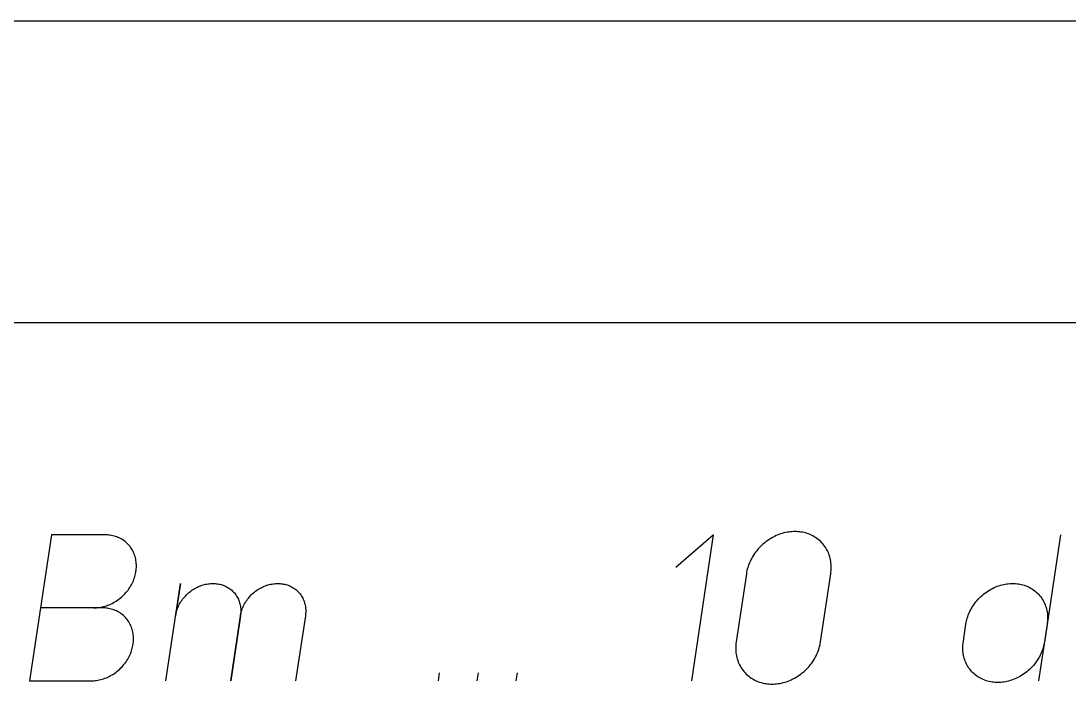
# Model space of a CAD drawing. Header units: millimetres. Extents: x -2 to 483, y -2 to 44.
# Drawn here: x 191 to 209.39, y 31.96 to 43.6 of the extents above; entities that cross this region are included whole.
import ezdxf

# ---------------------------------------------------------------- set-up
doc = ezdxf.new("R2010")
doc.units = ezdxf.units.MM
doc.layers.add('Contour', color=7, linetype='CONTINUOUS')
doc.layers.add('Engraving', color=7, linetype='CONTINUOUS')

msp = doc.modelspace()

# ---------------------------------------------------------------- linework, layer by layer
at = {"layer": 'Contour', "color": 7, "linetype": 'CONTINUOUS'}
msp.add_line((3, 43.6), (480, 43.6), dxfattribs=at)
at = {"layer": 'Engraving', "color": 255, "linetype": 'CONTINUOUS'}
for p, q in [((236.5, 38.3), (101.5, 38.3)), ((191.53048, 34.578), (191.14603, 32.015)), ((192.47, 34.578), (191.53048, 34.578)), ((192.493, 34.57759), (192.47025, 34.578)), ((192.51592, 34.57635), (192.493, 34.57759)), ((202.49105, 34.00844), (203.14604, 34.578)), ((203.14604, 34.578), (202.76159, 32.015)), ((204.29811, 34.58297), (204.26917, 34.57156)), ((204.32707, 34.59321), (204.29811, 34.58297)), ((204.356, 34.60228), (204.32707, 34.59321)), ((204.38482, 34.61019), (204.356, 34.60228)), ((204.41346, 34.61695), (204.38482, 34.61019)), ((204.44187, 34.62259), (204.41346, 34.61695)), ((204.46997, 34.62714), (204.44187, 34.62259)), ((204.49774, 34.63061), (204.46997, 34.62714)), ((204.5251, 34.63305), (204.49774, 34.63061)), ((204.55202, 34.63449), (204.5251, 34.63305)), ((204.57845, 34.63496), (204.55202, 34.63449)), ((204.60474, 34.63449), (204.57845, 34.63496)), ((204.57845, 34.63496), (204.57845, 34.63496)), ((204.63123, 34.63305), (204.60474, 34.63449)), ((204.65786, 34.63061), (204.63123, 34.63305)), ((204.68458, 34.62714), (204.65786, 34.63061)), ((204.71132, 34.62259), (204.68458, 34.62714)), ((204.73804, 34.61695), (204.71132, 34.62259)), ((204.76465, 34.61019), (204.73804, 34.61695)), ((204.79109, 34.60228), (204.76465, 34.61019)), ((204.8173, 34.59321), (204.79109, 34.60228)), ((204.8432, 34.58297), (204.8173, 34.59321)), ((204.86871, 34.57156), (204.8432, 34.58297)), ((209.23937, 34.578), (208.96171, 32.72694)), ((192.53897, 34.57424), (192.51592, 34.57635)), ((192.56209, 34.57124), (192.53897, 34.57424)), ((192.58524, 34.5673), (192.56209, 34.57124)), ((192.60835, 34.56242), (192.58524, 34.5673)), ((192.63138, 34.55656), (192.60835, 34.56242)), ((192.65427, 34.54972), (192.63138, 34.55656)), ((192.67695, 34.54187), (192.65427, 34.54972)), ((192.69936, 34.53301), (192.67695, 34.54187)), ((192.72144, 34.52314), (192.69936, 34.53301)), ((192.74313, 34.51224), (192.72144, 34.52314)), ((192.76436, 34.50034), (192.74313, 34.51224)), ((192.78507, 34.48744), (192.76436, 34.50034)), ((192.80521, 34.47355), (192.78507, 34.48744)), ((192.8247, 34.45871), (192.80521, 34.47355)), ((192.8435, 34.44293), (192.8247, 34.45871)), ((192.86154, 34.42625), (192.8435, 34.44293)), ((192.87879, 34.4087), (192.86154, 34.42625)), ((192.89518, 34.39033), (192.87879, 34.4087)), ((203.99781, 34.39596), (203.97409, 34.373)), ((204.02236, 34.41809), (203.99781, 34.39596)), ((204.04767, 34.43932), (204.02236, 34.41809)), ((204.07368, 34.4596), (204.04767, 34.43932)), ((204.10031, 34.47887), (204.07368, 34.4596)), ((204.12751, 34.49711), (204.10031, 34.47887)), ((204.15518, 34.51426), (204.12751, 34.49711)), ((204.18326, 34.53031), (204.15518, 34.51426)), ((204.21167, 34.54522), (204.18326, 34.53031)), ((204.24033, 34.55897), (204.21167, 34.54522)), ((204.26917, 34.57156), (204.24033, 34.55897)), ((204.89378, 34.55897), (204.86871, 34.57156)), ((204.91831, 34.54522), (204.89378, 34.55897)), ((204.94225, 34.53031), (204.91831, 34.54522)), ((204.96551, 34.51426), (204.94225, 34.53031)), ((204.98804, 34.49711), (204.96551, 34.51426)), ((205.00976, 34.47887), (204.98804, 34.49711)), ((205.03061, 34.4596), (205.00976, 34.47887)), ((205.05053, 34.43932), (205.03061, 34.4596)), ((205.06948, 34.41809), (205.05053, 34.43932)), ((205.08739, 34.39596), (205.06948, 34.41809)), ((205.10422, 34.373), (205.08739, 34.39596)), ((192.91068, 34.37118), (192.89518, 34.39033)), ((192.92524, 34.35131), (192.91068, 34.37118)), ((192.93884, 34.33076), (192.92524, 34.35131)), ((192.95145, 34.3096), (192.93884, 34.33076)), ((192.96304, 34.28787), (192.95145, 34.3096)), ((192.97359, 34.26566), (192.96304, 34.28787)), ((192.98309, 34.24301), (192.97359, 34.26566)), ((192.99154, 34.21999), (192.98309, 34.24301)), ((192.99894, 34.19667), (192.99154, 34.21999)), ((203.85196, 34.22126), (203.83533, 34.19431)), ((203.8697, 34.24786), (203.85196, 34.22126)), ((203.88854, 34.27403), (203.8697, 34.24786)), ((203.90843, 34.2997), (203.88854, 34.27403)), ((203.92935, 34.3248), (203.90843, 34.2997)), ((203.95125, 34.34925), (203.92935, 34.3248)), ((203.97409, 34.373), (203.95125, 34.34925)), ((205.11993, 34.34925), (205.10422, 34.373)), ((205.1345, 34.3248), (205.11993, 34.34925)), ((205.14789, 34.2997), (205.1345, 34.3248)), ((205.16008, 34.27403), (205.14789, 34.2997)), ((205.17107, 34.24786), (205.16008, 34.27403)), ((205.18083, 34.22126), (205.17107, 34.24786)), ((205.18938, 34.19431), (205.18083, 34.22126)), ((193.00528, 34.17311), (192.99894, 34.19667)), ((193.01058, 34.14937), (193.00528, 34.17311)), ((193.01485, 34.12551), (193.01058, 34.14937)), ((193.0181, 34.1016), (193.01485, 34.12551)), ((193.02037, 34.07769), (193.0181, 34.1016)), ((193.02168, 34.05384), (193.02037, 34.07769)), ((193.02152, 34.00653), (193.02205, 34.03011)), ((193.02205, 34.03011), (193.02168, 34.05384)), ((203.75953, 34.02926), (203.75087, 34.00183)), ((203.76931, 34.05682), (203.75953, 34.02926)), ((203.78022, 34.08445), (203.76931, 34.05682)), ((203.79227, 34.11208), (203.78022, 34.08445)), ((203.80548, 34.13965), (203.79227, 34.11208)), ((203.81983, 34.16708), (203.80548, 34.13965)), ((203.83533, 34.19431), (203.81983, 34.16708)), ((205.1967, 34.16708), (205.18938, 34.19431)), ((205.20283, 34.13965), (205.1967, 34.16708)), ((205.20776, 34.11208), (205.20283, 34.13965)), ((205.21152, 34.08445), (205.20776, 34.11208)), ((205.21415, 34.05682), (205.21152, 34.08445)), ((205.21566, 34.02926), (205.21415, 34.05682)), ((205.21609, 34.00183), (205.21566, 34.02926)), ((192.9867, 33.82066), (192.99419, 33.84439)), ((192.99419, 33.84439), (193.00074, 33.86797)), ((193.00074, 33.86797), (193.00635, 33.89133)), ((193.00635, 33.89133), (193.01106, 33.91444)), ((193.01106, 33.91444), (193.01489, 33.93725)), ((193.01489, 33.93725), (193.0179, 33.96006)), ((193.01489, 33.93725), (193.01489, 33.93725)), ((193.0179, 33.96006), (193.02013, 33.98317)), ((193.02013, 33.98317), (193.02152, 34.00653)), ((203.72696, 33.89453), (203.54755, 32.69847)), ((203.73139, 33.9209), (203.72696, 33.89453)), ((203.73683, 33.9476), (203.73139, 33.9209)), ((203.74331, 33.9746), (203.73683, 33.9476)), ((203.75087, 34.00183), (203.74331, 33.9746)), ((205.028, 32.698), (205.20781, 33.89453)), ((205.20781, 33.89453), (205.21129, 33.9209)), ((205.20781, 33.89453), (205.20781, 33.89453)), ((205.21129, 33.9209), (205.21386, 33.9476)), ((205.21386, 33.9476), (205.21548, 33.9746)), ((205.21548, 33.9746), (205.21609, 34.00183)), ((192.90672, 33.65451), (192.92111, 33.67783)), ((192.92111, 33.67783), (192.93452, 33.70139)), ((192.93452, 33.70139), (192.94694, 33.72513)), ((192.94694, 33.72513), (192.95837, 33.74899)), ((192.95837, 33.74899), (192.9688, 33.7729)), ((192.9688, 33.7729), (192.97824, 33.79681)), ((192.97824, 33.79681), (192.9867, 33.82066)), ((193.53803, 32.015), (193.79433, 33.72367)), ((193.79433, 33.72367), (193.7089, 33.15411)), ((194.08175, 33.65464), (194.10379, 33.66522)), ((194.10379, 33.66522), (194.12598, 33.6749)), ((194.12598, 33.6749), (194.14824, 33.68368)), ((194.14824, 33.68368), (194.17052, 33.69155)), ((194.17052, 33.69155), (194.19278, 33.69853)), ((194.19278, 33.69853), (194.21494, 33.70461)), ((194.21494, 33.70461), (194.23697, 33.70982)), ((194.23697, 33.70982), (194.25882, 33.71416)), ((194.25882, 33.71416), (194.28045, 33.71765)), ((194.28045, 33.71765), (194.3018, 33.72033)), ((194.3018, 33.72033), (194.32285, 33.7222)), ((194.32285, 33.7222), (194.34356, 33.72331)), ((194.34356, 33.72331), (194.36389, 33.72367)), ((194.36389, 33.72367), (194.36389, 33.72367)), ((194.36389, 33.72367), (194.38411, 33.72331)), ((194.38411, 33.72331), (194.40449, 33.7222)), ((194.40449, 33.7222), (194.42497, 33.72033)), ((194.42497, 33.72033), (194.44553, 33.71765)), ((194.44553, 33.71765), (194.4661, 33.71416)), ((194.4661, 33.71416), (194.48665, 33.70982)), ((194.48665, 33.70982), (194.50712, 33.70461)), ((194.50712, 33.70461), (194.52746, 33.69853)), ((194.52746, 33.69853), (194.54762, 33.69155)), ((194.54762, 33.69155), (194.56754, 33.68368)), ((194.56754, 33.68368), (194.58717, 33.6749)), ((194.58717, 33.6749), (194.60645, 33.66522)), ((194.60645, 33.66522), (194.62532, 33.65464)), ((195.22086, 33.65464), (195.24291, 33.66522)), ((195.24291, 33.66522), (195.26509, 33.6749)), ((195.26509, 33.6749), (195.28735, 33.68368)), ((195.28735, 33.68368), (195.30964, 33.69155)), ((195.30964, 33.69155), (195.33189, 33.69853)), ((195.33189, 33.69853), (195.35405, 33.70461)), ((195.35405, 33.70461), (195.37609, 33.70982)), ((195.37609, 33.70982), (195.39794, 33.71416)), ((195.39794, 33.71416), (195.41956, 33.71765)), ((195.41956, 33.71765), (195.44091, 33.72033)), ((195.44091, 33.72033), (195.46196, 33.7222)), ((195.46196, 33.7222), (195.48267, 33.72331)), ((195.48267, 33.72331), (195.503, 33.72367)), ((195.503, 33.72367), (195.503, 33.72367)), ((195.503, 33.72367), (195.52322, 33.72331)), ((195.52322, 33.72331), (195.5436, 33.7222)), ((195.5436, 33.7222), (195.56409, 33.72033)), ((195.56409, 33.72033), (195.58464, 33.71765)), ((195.58464, 33.71765), (195.60521, 33.71416)), ((195.60521, 33.71416), (195.62576, 33.70982)), ((195.62576, 33.70982), (195.64623, 33.70461)), ((195.64623, 33.70461), (195.66657, 33.69853)), ((195.66657, 33.69853), (195.68673, 33.69155)), ((195.68673, 33.69155), (195.70665, 33.68368)), ((195.70665, 33.68368), (195.72628, 33.6749)), ((195.72628, 33.6749), (195.74556, 33.66522)), ((195.74556, 33.66522), (195.76443, 33.65464)), ((208.07416, 33.6506), (208.10189, 33.66271)), ((208.10189, 33.66271), (208.12972, 33.67368)), ((208.12972, 33.67368), (208.15757, 33.68352)), ((208.15757, 33.68352), (208.18539, 33.69224)), ((208.18539, 33.69224), (208.2131, 33.69985)), ((208.2131, 33.69985), (208.24064, 33.70635)), ((208.24064, 33.70635), (208.26795, 33.71178)), ((208.26795, 33.71178), (208.29498, 33.71615)), ((208.29498, 33.71615), (208.32167, 33.71949)), ((208.32167, 33.71949), (208.34798, 33.72184)), ((208.34798, 33.72184), (208.37386, 33.72322)), ((208.37386, 33.72322), (208.39928, 33.72367)), ((208.39928, 33.72367), (208.39928, 33.72367)), ((208.39928, 33.72367), (208.42456, 33.72322)), ((208.42456, 33.72322), (208.45003, 33.72184)), ((208.45003, 33.72184), (208.47563, 33.71949)), ((208.47563, 33.71949), (208.50132, 33.71615)), ((208.50132, 33.71615), (208.52704, 33.71178)), ((208.52704, 33.71178), (208.55273, 33.70635)), ((208.55273, 33.70635), (208.57831, 33.69985)), ((208.57831, 33.69985), (208.60374, 33.69224)), ((208.60374, 33.69224), (208.62894, 33.68352)), ((208.62894, 33.68352), (208.65384, 33.67368)), ((208.65384, 33.67368), (208.67838, 33.66271)), ((208.67838, 33.66271), (208.70248, 33.6506)), ((192.73735, 33.4658), (192.75925, 33.48417)), ((192.75925, 33.48417), (192.7805, 33.50332)), ((192.7805, 33.50332), (192.80103, 33.52319)), ((192.80103, 33.52319), (192.82079, 33.54374)), ((192.82079, 33.54374), (192.83974, 33.5649)), ((192.83974, 33.5649), (192.85785, 33.58663)), ((192.85785, 33.58663), (192.87507, 33.60884)), ((192.87507, 33.60884), (192.89136, 33.63149)), ((192.89136, 33.63149), (192.90672, 33.65451)), ((193.84849, 33.46578), (193.86458, 33.48508)), ((193.86458, 33.48508), (193.88143, 33.5039)), ((193.88143, 33.5039), (193.899, 33.52216)), ((193.899, 33.52216), (193.91725, 33.53983)), ((193.91725, 33.53983), (193.93613, 33.55685)), ((193.93613, 33.55685), (193.9556, 33.57318)), ((193.9556, 33.57318), (193.9756, 33.58877)), ((193.9756, 33.58877), (193.99609, 33.6036)), ((193.99609, 33.6036), (194.01701, 33.61763)), ((194.01701, 33.61763), (194.0383, 33.63083)), ((194.0383, 33.63083), (194.0599, 33.64317)), ((194.0599, 33.64317), (194.08175, 33.65464)), ((194.62532, 33.65464), (194.64373, 33.64317)), ((194.64373, 33.64317), (194.66163, 33.63083)), ((194.66163, 33.63083), (194.67896, 33.61763)), ((194.67896, 33.61763), (194.69567, 33.6036)), ((194.69567, 33.6036), (194.71171, 33.58877)), ((194.71171, 33.58877), (194.72703, 33.57318)), ((194.72703, 33.57318), (194.7416, 33.55685)), ((194.7416, 33.55685), (194.75538, 33.53983)), ((194.75538, 33.53983), (194.76833, 33.52216)), ((194.76833, 33.52216), (194.78042, 33.5039)), ((194.78042, 33.5039), (194.79162, 33.48508)), ((194.79162, 33.48508), (194.80192, 33.46578)), ((194.9876, 33.46578), (195.00369, 33.48508)), ((195.00369, 33.48508), (195.02054, 33.5039)), ((195.02054, 33.5039), (195.03811, 33.52216)), ((195.03811, 33.52216), (195.05636, 33.53983)), ((195.05636, 33.53983), (195.07524, 33.55685)), ((195.07524, 33.55685), (195.09471, 33.57318)), ((195.09471, 33.57318), (195.11472, 33.58877)), ((195.11472, 33.58877), (195.1352, 33.6036)), ((195.1352, 33.6036), (195.15612, 33.61763)), ((195.15612, 33.61763), (195.17741, 33.63083)), ((195.17741, 33.63083), (195.19901, 33.64317)), ((195.19901, 33.64317), (195.22086, 33.65464)), ((195.76443, 33.65464), (195.78284, 33.64317)), ((195.78284, 33.64317), (195.80074, 33.63083)), ((195.80074, 33.63083), (195.81807, 33.61763)), ((195.81807, 33.61763), (195.83478, 33.6036)), ((195.83478, 33.6036), (195.85082, 33.58877)), ((195.85082, 33.58877), (195.86614, 33.57318)), ((195.86614, 33.57318), (195.88071, 33.55685)), ((195.88071, 33.55685), (195.89449, 33.53983)), ((195.89449, 33.53983), (195.90744, 33.52216)), ((195.90744, 33.52216), (195.91953, 33.5039)), ((195.91953, 33.5039), (195.93073, 33.48508)), ((195.93073, 33.48508), (195.94103, 33.46578)), ((207.81817, 33.47179), (207.84098, 33.49387)), ((207.84098, 33.49387), (207.86458, 33.51514)), ((207.86458, 33.51514), (207.88892, 33.53555)), ((207.88892, 33.53555), (207.91392, 33.55505)), ((207.91392, 33.55505), (207.93953, 33.57359)), ((207.93953, 33.57359), (207.96568, 33.59112)), ((207.96568, 33.59112), (207.99229, 33.60762)), ((207.99229, 33.60762), (208.01929, 33.62304)), ((208.01929, 33.62304), (208.0466, 33.63738)), ((208.0466, 33.63738), (208.07416, 33.6506)), ((208.70248, 33.6506), (208.72607, 33.63738)), ((208.72607, 33.63738), (208.74908, 33.62304)), ((208.74908, 33.62304), (208.77145, 33.60762)), ((208.77145, 33.60762), (208.79311, 33.59112)), ((208.79311, 33.59112), (208.814, 33.57359)), ((208.814, 33.57359), (208.83405, 33.55505)), ((208.83405, 33.55505), (208.85321, 33.53555)), ((208.85321, 33.53555), (208.87142, 33.51514)), ((208.87142, 33.51514), (208.88864, 33.49387)), ((208.88864, 33.49387), (208.90482, 33.47179)), ((192.42, 33.297), (191.33826, 33.2965)), ((192.27803, 33.2965), (192.3009, 33.29691)), ((192.27803, 33.2965), (192.27803, 33.2965)), ((192.3009, 33.29691), (192.32419, 33.29815)), ((192.32419, 33.29815), (192.34787, 33.30026)), ((192.34787, 33.30026), (192.3719, 33.30326)), ((192.3719, 33.30326), (192.39622, 33.3072)), ((192.39622, 33.3072), (192.4208, 33.31208)), ((192.44317, 33.29609), (192.42041, 33.2965)), ((192.4208, 33.31208), (192.44559, 33.31794)), ((192.46609, 33.29485), (192.44317, 33.29609)), ((192.44559, 33.31794), (192.47053, 33.32478)), ((192.48913, 33.29274), (192.46609, 33.29485)), ((192.47053, 33.32478), (192.49556, 33.33263)), ((192.51226, 33.28974), (192.48913, 33.29274)), ((192.49556, 33.33263), (192.52063, 33.34149)), ((192.5354, 33.2858), (192.51226, 33.28974)), ((192.52063, 33.34149), (192.54567, 33.35136)), ((192.54567, 33.35136), (192.57063, 33.36226)), ((192.57063, 33.36226), (192.59543, 33.37416)), ((192.59543, 33.37416), (192.62002, 33.38706)), ((192.62002, 33.38706), (192.64432, 33.40095)), ((192.64432, 33.40095), (192.66826, 33.41579)), ((192.66826, 33.41579), (192.69179, 33.43157)), ((192.69179, 33.43157), (192.71484, 33.44825)), ((192.71484, 33.44825), (192.73735, 33.4658)), ((193.74147, 33.27895), (193.74987, 33.3002)), ((193.74987, 33.3002), (193.75914, 33.32145)), ((193.75914, 33.32145), (193.7693, 33.34266)), ((193.7693, 33.34266), (193.78034, 33.36376)), ((193.78034, 33.36376), (193.79226, 33.38471)), ((193.79226, 33.38471), (193.80505, 33.40544)), ((193.80505, 33.40544), (193.8187, 33.4259)), ((193.8187, 33.4259), (193.83319, 33.44603)), ((193.83319, 33.44603), (193.84849, 33.46578)), ((194.80192, 33.46578), (194.8113, 33.44603)), ((194.8113, 33.44603), (194.81975, 33.4259)), ((194.81975, 33.4259), (194.82726, 33.40544)), ((194.82726, 33.40544), (194.83383, 33.38471)), ((194.83383, 33.38471), (194.83947, 33.36376)), ((194.83947, 33.36376), (194.84418, 33.34266)), ((194.84418, 33.34266), (194.84797, 33.32145)), ((194.84797, 33.32145), (194.85087, 33.3002)), ((194.85087, 33.3002), (194.85289, 33.27895)), ((194.88059, 33.27895), (194.88898, 33.3002)), ((194.88898, 33.3002), (194.89825, 33.32145)), ((194.89825, 33.32145), (194.90841, 33.34266)), ((194.90841, 33.34266), (194.91945, 33.36376)), ((194.91945, 33.36376), (194.93137, 33.38471)), ((194.93137, 33.38471), (194.94416, 33.40544)), ((194.94416, 33.40544), (194.95781, 33.4259)), ((194.95781, 33.4259), (194.9723, 33.44603)), ((194.9723, 33.44603), (194.9876, 33.46578)), ((195.94103, 33.46578), (195.95041, 33.44603)), ((195.95041, 33.44603), (195.95886, 33.4259)), ((195.95886, 33.4259), (195.96637, 33.40544)), ((195.96637, 33.40544), (195.97294, 33.38471)), ((195.97294, 33.38471), (195.97858, 33.36376)), ((195.97858, 33.36376), (195.98329, 33.34266)), ((195.98329, 33.34266), (195.98709, 33.32145)), ((195.98709, 33.32145), (195.98998, 33.3002)), ((195.98998, 33.3002), (195.992, 33.27895)), ((207.66984, 33.27379), (207.68474, 33.29997)), ((207.68474, 33.29997), (207.70073, 33.32588)), ((207.70073, 33.32588), (207.71779, 33.35146)), ((207.71779, 33.35146), (207.7359, 33.37662)), ((207.7359, 33.37662), (207.75503, 33.40131)), ((207.75503, 33.40131), (207.77514, 33.42544)), ((207.77514, 33.42544), (207.79621, 33.44895)), ((207.79621, 33.44895), (207.81817, 33.47179)), ((208.90482, 33.47179), (208.91994, 33.44895)), ((208.91994, 33.44895), (208.93394, 33.42544)), ((208.93394, 33.42544), (208.94682, 33.40131)), ((208.94682, 33.40131), (208.95854, 33.37662)), ((208.95854, 33.37662), (208.9691, 33.35146)), ((208.9691, 33.35146), (208.97849, 33.32588)), ((208.97849, 33.32588), (208.98671, 33.29997)), ((208.98671, 33.29997), (208.99375, 33.27379)), ((192.55852, 33.28092), (192.5354, 33.2858)), ((192.58155, 33.27506), (192.55852, 33.28092)), ((192.60443, 33.26822), (192.58155, 33.27506)), ((192.62711, 33.26037), (192.60443, 33.26822)), ((192.64952, 33.25151), (192.62711, 33.26037)), ((192.6716, 33.24164), (192.64952, 33.25151)), ((192.69329, 33.23074), (192.6716, 33.24164)), ((192.71452, 33.21884), (192.69329, 33.23074)), ((192.73524, 33.20594), (192.71452, 33.21884)), ((192.75537, 33.19205), (192.73524, 33.20594)), ((192.77487, 33.17721), (192.75537, 33.19205)), ((192.79366, 33.16143), (192.77487, 33.17721)), ((192.81171, 33.14475), (192.79366, 33.16143)), ((192.82895, 33.1272), (192.81171, 33.14475)), ((192.84534, 33.10883), (192.82895, 33.1272)), ((192.86084, 33.08968), (192.84534, 33.10883)), ((193.7089, 33.15411), (193.7123, 33.17439)), ((193.7089, 33.15411), (193.7089, 33.15411)), ((193.7123, 33.17439), (193.71649, 33.19493)), ((193.71649, 33.19493), (193.72148, 33.2157)), ((193.72148, 33.2157), (193.72729, 33.23665)), ((193.72729, 33.23665), (193.73395, 33.25775)), ((193.73395, 33.25775), (193.74147, 33.27895)), ((194.67714, 32.015), (194.84801, 33.15411)), ((194.848, 33.154), (194.67714, 32.015)), ((194.85069, 33.17439), (194.84801, 33.15411)), ((194.84801, 33.15411), (194.85141, 33.17439)), ((194.84801, 33.15411), (194.84801, 33.15411)), ((194.85267, 33.19493), (194.85069, 33.17439)), ((194.85141, 33.17439), (194.8556, 33.19493)), ((194.85391, 33.2157), (194.85267, 33.19493)), ((194.85289, 33.27895), (194.85405, 33.25775)), ((194.85438, 33.23665), (194.85391, 33.2157)), ((194.85405, 33.25775), (194.85438, 33.23665)), ((194.8556, 33.19493), (194.86059, 33.2157)), ((194.86059, 33.2157), (194.8664, 33.23665)), ((194.8664, 33.23665), (194.87307, 33.25775)), ((194.87307, 33.25775), (194.88059, 33.27895)), ((195.987, 33.154), (195.81626, 32.015)), ((195.9898, 33.17439), (195.98712, 33.15411)), ((195.99178, 33.19493), (195.9898, 33.17439)), ((195.99302, 33.2157), (195.99178, 33.19493)), ((195.992, 33.27895), (195.99316, 33.25775)), ((195.99349, 33.23665), (195.99302, 33.2157)), ((195.99316, 33.25775), (195.99349, 33.23665)), ((207.59626, 33.08871), (207.60353, 33.1149)), ((207.60353, 33.1149), (207.61186, 33.14127)), ((207.61186, 33.14127), (207.62126, 33.16777)), ((207.62126, 33.16777), (207.63175, 33.19433)), ((207.63175, 33.19433), (207.64334, 33.2209)), ((207.64334, 33.2209), (207.65604, 33.24741)), ((207.65604, 33.24741), (207.66984, 33.27379)), ((208.99375, 33.27379), (208.99964, 33.24741)), ((208.99964, 33.24741), (209.00438, 33.2209)), ((209.00438, 33.2209), (209.008, 33.19433)), ((209.008, 33.19433), (209.01053, 33.16777)), ((209.01053, 33.16777), (209.01198, 33.14127)), ((209.01239, 33.1149), (209.0118, 33.08871)), ((209.01198, 33.14127), (209.01239, 33.1149)), ((192.87541, 33.06981), (192.86084, 33.08968)), ((192.88901, 33.04926), (192.87541, 33.06981)), ((192.90161, 33.0281), (192.88901, 33.04926)), ((192.9132, 33.00637), (192.90161, 33.0281)), ((192.92375, 32.98416), (192.9132, 33.00637)), ((192.93326, 32.96151), (192.92375, 32.98416)), ((192.94171, 32.93849), (192.93326, 32.96151)), ((192.9491, 32.91517), (192.94171, 32.93849)), ((207.529, 32.67), (207.58054, 33.01172)), ((207.58054, 33.01172), (207.5848, 33.03707)), ((207.58054, 33.01172), (207.58054, 33.01172)), ((207.5848, 33.03707), (207.59003, 33.06275)), ((207.59003, 33.06275), (207.59626, 33.08871)), ((209.004, 33.012), (208.85492, 32.015)), ((209.00778, 33.03707), (209.00443, 33.01172)), ((209.01025, 33.06275), (209.00778, 33.03707)), ((209.0118, 33.08871), (209.01025, 33.06275)), ((192.95544, 32.89161), (192.9491, 32.91517)), ((192.96074, 32.86787), (192.95544, 32.89161)), ((192.96501, 32.84401), (192.96074, 32.86787)), ((192.96827, 32.8201), (192.96501, 32.84401)), ((192.97054, 32.79619), (192.96827, 32.8201)), ((192.97184, 32.77234), (192.97054, 32.79619)), ((192.97169, 32.72503), (192.97222, 32.74861)), ((192.97222, 32.74861), (192.97184, 32.77234)), ((192.93687, 32.53916), (192.94436, 32.56289)), ((192.94436, 32.56289), (192.9509, 32.58647)), ((192.9509, 32.58647), (192.95652, 32.60983)), ((192.95652, 32.60983), (192.96122, 32.63294)), ((192.96122, 32.63294), (192.96505, 32.65575)), ((192.96505, 32.65575), (192.96807, 32.67856)), ((192.96505, 32.65575), (192.96505, 32.65575)), ((192.96807, 32.67856), (192.97029, 32.70167)), ((192.97029, 32.70167), (192.97169, 32.72503)), ((203.53989, 32.6184), (203.53927, 32.59117)), ((203.53927, 32.59117), (203.5397, 32.56374)), ((203.5397, 32.56374), (203.54121, 32.53618)), ((203.5415, 32.6454), (203.53989, 32.6184)), ((203.54407, 32.6721), (203.5415, 32.6454)), ((203.54755, 32.69847), (203.54407, 32.6721)), ((203.54755, 32.69847), (203.54755, 32.69847)), ((204.98605, 32.53618), (204.99583, 32.56374)), ((204.99583, 32.56374), (205.00449, 32.59117)), ((205.00449, 32.59117), (205.01205, 32.6184)), ((205.01205, 32.6184), (205.01853, 32.6454)), ((205.01853, 32.6454), (205.02397, 32.6721)), ((205.02397, 32.6721), (205.0284, 32.69847)), ((207.52501, 32.59317), (207.52551, 32.61904)), ((207.52549, 32.56711), (207.52501, 32.59317)), ((207.52699, 32.54092), (207.52549, 32.56711)), ((207.52551, 32.61904), (207.52695, 32.64466)), ((207.52695, 32.64466), (207.52928, 32.66999)), ((208.92713, 32.57021), (208.91767, 32.54338)), ((208.93551, 32.59692), (208.92713, 32.57021)), ((208.9428, 32.62347), (208.93551, 32.59692)), ((208.94905, 32.64979), (208.9428, 32.62347)), ((208.95426, 32.67585), (208.94905, 32.64979)), ((208.95847, 32.70158), (208.95426, 32.67585)), ((208.96171, 32.72694), (208.95847, 32.70158)), ((208.96171, 32.72694), (208.96171, 32.72694)), ((192.84153, 32.34999), (192.85688, 32.37301)), ((192.85688, 32.37301), (192.87127, 32.39633)), ((192.87127, 32.39633), (192.88468, 32.41989)), ((192.88468, 32.41989), (192.89711, 32.44363)), ((192.89711, 32.44363), (192.90853, 32.46749)), ((192.90853, 32.46749), (192.91896, 32.4914)), ((192.91896, 32.4914), (192.9284, 32.51531)), ((192.9284, 32.51531), (192.93687, 32.53916)), ((203.54121, 32.53618), (203.54384, 32.50855)), ((203.54384, 32.50855), (203.5476, 32.48092)), ((203.5476, 32.48092), (203.55253, 32.45335)), ((203.55253, 32.45335), (203.55866, 32.42592)), ((203.55866, 32.42592), (203.56599, 32.39869)), ((203.56599, 32.39869), (203.57453, 32.37174)), ((203.57453, 32.37174), (203.58429, 32.34514)), ((204.88566, 32.34514), (204.9034, 32.37174)), ((204.9034, 32.37174), (204.92003, 32.39869)), ((204.92003, 32.39869), (204.93553, 32.42592)), ((204.93553, 32.42592), (204.94988, 32.45335)), ((204.94988, 32.45335), (204.96309, 32.48092)), ((204.96309, 32.48092), (204.97514, 32.50855)), ((204.97514, 32.50855), (204.98605, 32.53618)), ((207.52953, 32.51464), (207.52699, 32.54092)), ((207.53316, 32.48833), (207.52953, 32.51464)), ((207.53788, 32.46207), (207.53316, 32.48833)), ((207.54374, 32.43591), (207.53788, 32.46207)), ((207.55074, 32.40993), (207.54374, 32.43591)), ((207.5589, 32.38418), (207.55074, 32.40993)), ((207.56823, 32.35875), (207.5589, 32.38418)), ((208.83754, 32.38376), (208.82035, 32.35802)), ((208.85366, 32.40986), (208.83754, 32.38376)), ((208.86868, 32.43626), (208.85366, 32.40986)), ((208.8826, 32.46288), (208.86868, 32.43626)), ((208.89541, 32.48965), (208.8826, 32.46288)), ((208.90709, 32.51651), (208.89541, 32.48965)), ((208.91767, 32.54338), (208.90709, 32.51651)), ((192.68752, 32.1843), (192.70942, 32.20267)), ((192.70942, 32.20267), (192.73066, 32.22182)), ((192.73066, 32.22182), (192.75119, 32.24169)), ((192.75119, 32.24169), (192.77095, 32.26224)), ((192.77095, 32.26224), (192.78991, 32.2834)), ((192.78991, 32.2834), (192.80801, 32.30513)), ((192.80801, 32.30513), (192.82523, 32.32734)), ((192.82523, 32.32734), (192.84153, 32.34999)), ((203.58429, 32.34514), (203.59528, 32.31897)), ((203.59528, 32.31897), (203.60747, 32.2933)), ((203.60747, 32.2933), (203.62086, 32.2682)), ((203.62086, 32.2682), (203.63543, 32.24375)), ((203.63543, 32.24375), (203.65114, 32.22)), ((203.65114, 32.22), (203.66798, 32.19704)), ((203.66798, 32.19704), (203.68588, 32.17491)), ((204.733, 32.17491), (204.75755, 32.19704)), ((204.75755, 32.19704), (204.78127, 32.22)), ((204.78127, 32.22), (204.80411, 32.24375)), ((204.80411, 32.24375), (204.82601, 32.2682)), ((204.82601, 32.2682), (204.84693, 32.2933)), ((204.84693, 32.2933), (204.86683, 32.31897)), ((204.86683, 32.31897), (204.88566, 32.34514)), ((207.57872, 32.33371), (207.56823, 32.35875)), ((207.59037, 32.30912), (207.57872, 32.33371)), ((207.60317, 32.28505), (207.59037, 32.30912)), ((207.61711, 32.26157), (207.60317, 32.28505)), ((207.63217, 32.23876), (207.61711, 32.26157)), ((207.6483, 32.21667), (207.63217, 32.23876)), ((207.66549, 32.19537), (207.6483, 32.21667)), ((207.68368, 32.17491), (207.66549, 32.19537)), ((208.67291, 32.19392), (208.64855, 32.17354)), ((208.69656, 32.21518), (208.67291, 32.19392)), ((208.71944, 32.23727), (208.69656, 32.21518)), ((208.74148, 32.26014), (208.71944, 32.23727)), ((208.76264, 32.28371), (208.74148, 32.26014)), ((208.78286, 32.30793), (208.76264, 32.28371)), ((208.80211, 32.33272), (208.78286, 32.30793)), ((208.82035, 32.35802), (208.80211, 32.33272)), ((191.14603, 32.015), (192.22819, 32.015)), ((192.22819, 32.015), (192.25106, 32.01541)), ((192.22819, 32.015), (192.22819, 32.015)), ((192.25106, 32.01541), (192.27436, 32.01665)), ((192.27436, 32.01665), (192.29804, 32.01876)), ((192.29804, 32.01876), (192.32206, 32.02176)), ((192.32206, 32.02176), (192.34639, 32.0257)), ((192.34639, 32.0257), (192.37097, 32.03058)), ((192.37097, 32.03058), (192.39575, 32.03644)), ((192.39575, 32.03644), (192.42069, 32.04328)), ((192.42069, 32.04328), (192.44572, 32.05113)), ((192.44572, 32.05113), (192.47079, 32.05999)), ((192.47079, 32.05999), (192.49584, 32.06986)), ((192.49584, 32.06986), (192.52079, 32.08076)), ((192.52079, 32.08076), (192.5456, 32.09266)), ((192.5456, 32.09266), (192.57018, 32.10556)), ((192.57018, 32.10556), (192.59448, 32.11945)), ((192.59448, 32.11945), (192.61843, 32.13429)), ((192.61843, 32.13429), (192.64196, 32.15007)), ((192.64196, 32.15007), (192.66501, 32.16675)), ((192.66501, 32.16675), (192.68752, 32.1843)), ((198.32103, 32.015), (198.34239, 32.15739)), ((199.00403, 32.015), (199.02539, 32.15739)), ((199.68703, 32.015), (199.70839, 32.15739)), ((203.68588, 32.17491), (203.70483, 32.15368)), ((203.70483, 32.15368), (203.72475, 32.1334)), ((203.72475, 32.1334), (203.7456, 32.11413)), ((203.7456, 32.11413), (203.76732, 32.09589)), ((203.76732, 32.09589), (203.78985, 32.07874)), ((203.78985, 32.07874), (203.81312, 32.06269)), ((203.81312, 32.06269), (203.83705, 32.04778)), ((203.83705, 32.04778), (203.86159, 32.03403)), ((203.86159, 32.03403), (203.88665, 32.02144)), ((203.88665, 32.02144), (203.91216, 32.01003)), ((203.91216, 32.01003), (203.93806, 31.99979)), ((204.42829, 31.99979), (204.45726, 32.01003)), ((204.45726, 32.01003), (204.4862, 32.02144)), ((204.4862, 32.02144), (204.51503, 32.03403)), ((204.51503, 32.03403), (204.5437, 32.04778)), ((204.5437, 32.04778), (204.5721, 32.06269)), ((204.5721, 32.06269), (204.60018, 32.07874)), ((204.60018, 32.07874), (204.62786, 32.09589)), ((204.62786, 32.09589), (204.65505, 32.11413)), ((204.65505, 32.11413), (204.68168, 32.1334)), ((204.68168, 32.1334), (204.70769, 32.15368)), ((204.70769, 32.15368), (204.733, 32.17491)), ((207.70284, 32.15535), (207.68368, 32.17491)), ((207.72291, 32.13673), (207.70284, 32.15535)), ((207.74384, 32.11911), (207.72291, 32.13673)), ((207.76556, 32.10252), (207.74384, 32.11911)), ((207.78803, 32.08699), (207.76556, 32.10252)), ((207.81116, 32.07255), (207.78803, 32.08699)), ((207.8349, 32.05922), (207.81116, 32.07255)), ((207.85918, 32.04702), (207.8349, 32.05922)), ((207.88392, 32.03595), (207.85918, 32.04702)), ((207.90905, 32.02603), (207.88392, 32.03595)), ((207.9345, 32.01724), (207.90905, 32.02603)), ((207.96021, 32.00958), (207.9345, 32.01724)), ((207.9861, 32.00304), (207.96021, 32.00958)), ((208.01211, 31.99759), (207.9861, 32.00304)), ((208.29882, 32.00359), (208.2718, 31.99816)), ((208.32607, 32.01008), (208.29882, 32.00359)), ((208.35351, 32.01764), (208.32607, 32.01008)), ((208.38107, 32.02631), (208.35351, 32.01764)), ((208.4087, 32.03609), (208.38107, 32.02631)), ((208.43632, 32.04699), (208.4087, 32.03609)), ((208.46386, 32.05901), (208.43632, 32.04699)), ((208.49126, 32.07215), (208.46386, 32.05901)), ((208.51845, 32.0864), (208.49126, 32.07215)), ((208.54534, 32.10174), (208.51845, 32.0864)), ((208.57187, 32.11816), (208.54534, 32.10174)), ((208.59796, 32.13562), (208.57187, 32.11816)), ((208.62355, 32.15409), (208.59796, 32.13562)), ((208.64855, 32.17354), (208.62355, 32.15409)), ((203.93806, 31.99979), (203.96427, 31.99072)), ((203.96427, 31.99072), (203.99071, 31.98281)), ((203.99071, 31.98281), (204.01733, 31.97605)), ((204.01733, 31.97605), (204.04404, 31.97041)), ((204.04404, 31.97041), (204.07078, 31.96586)), ((204.07078, 31.96586), (204.0975, 31.96239)), ((204.0975, 31.96239), (204.12413, 31.95995)), ((204.12413, 31.95995), (204.15062, 31.95851)), ((204.15062, 31.95851), (204.17691, 31.95804)), ((204.17691, 31.95804), (204.20335, 31.95851)), ((204.17691, 31.95804), (204.17691, 31.95804)), ((204.20335, 31.95851), (204.23026, 31.95995)), ((204.23026, 31.95995), (204.25763, 31.96239)), ((204.25763, 31.96239), (204.28539, 31.96586)), ((204.28539, 31.96586), (204.3135, 31.97041)), ((204.3135, 31.97041), (204.3419, 31.97605)), ((204.3419, 31.97605), (204.37054, 31.98281)), ((204.37054, 31.98281), (204.39936, 31.99072)), ((204.39936, 31.99072), (204.42829, 31.99979)), ((208.03817, 31.99323), (208.01211, 31.99759)), ((208.06422, 31.98991), (208.03817, 31.99323)), ((208.0902, 31.98762), (208.06422, 31.98991)), ((208.11605, 31.98631), (208.0902, 31.98762)), ((208.14173, 31.98596), (208.11605, 31.98631)), ((208.16718, 31.98652), (208.14173, 31.98596)), ((208.19273, 31.98799), (208.16718, 31.98652)), ((208.16718, 31.98652), (208.16718, 31.98652)), ((208.21872, 31.99039), (208.19273, 31.98799)), ((208.24509, 31.99378), (208.21872, 31.99039)), ((208.2718, 31.99816), (208.24509, 31.99378))]:
    msp.add_line(p, q, dxfattribs=at)

doc.saveas('drawing.dxf')
